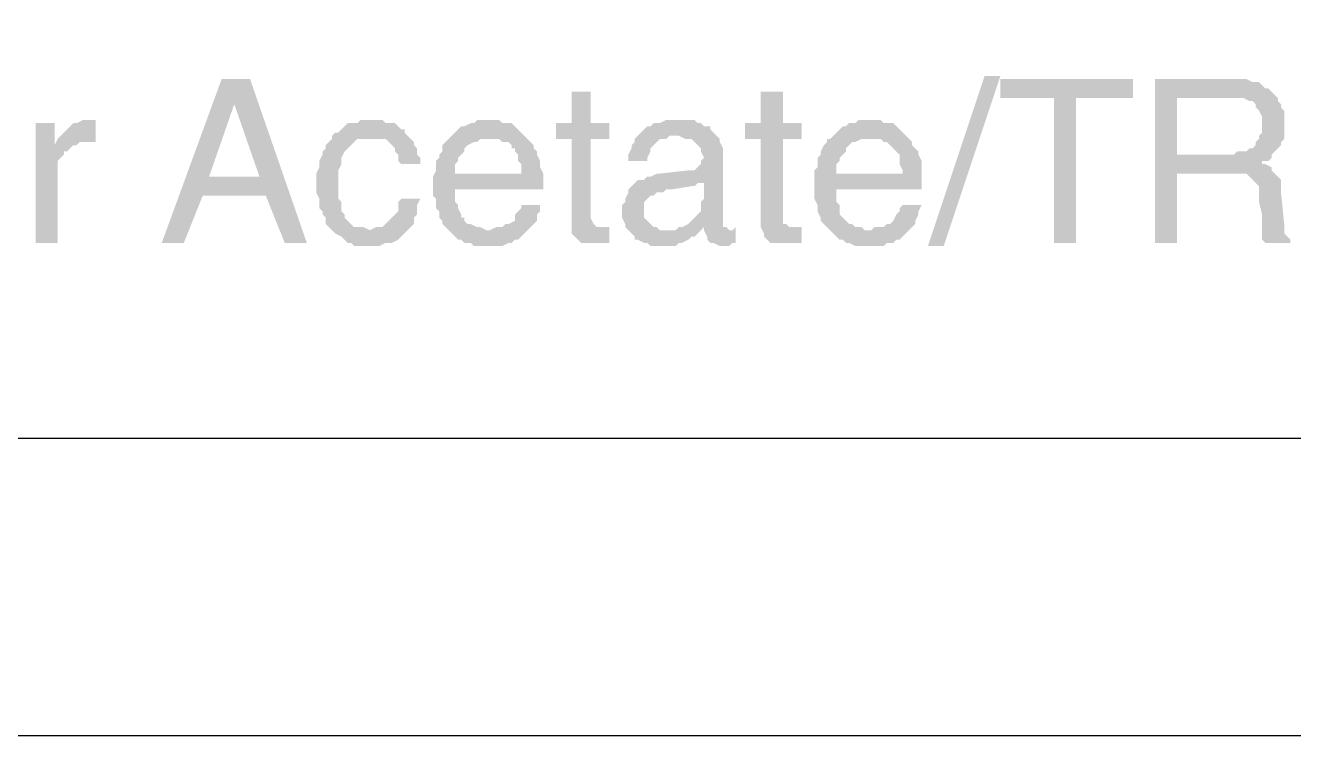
# Model space of a CAD drawing. Header units: millimetres. Extents: x 1233 to 2351, y 1180 to 1535.
# Drawn here: x 1812.15 to 1830.31, y 1237.93 to 1248.1 of the extents above; entities that cross this region are included whole.
import ezdxf

# ---------------------------------------------------------------- set-up
doc = ezdxf.new("R2010")
doc.units = ezdxf.units.MM

msp = doc.modelspace()

# ---------------------------------------------------------------- hatches: boundary and pattern name
at = {"transparency": 33554559}
for points in [[(1815.36995, 1247.3312), (1814.96376, 1247.3312), (1814.10625, 1244.98432), (1814.42217, 1244.98432), (1814.69297, 1245.66131), (1815.59561, 1245.66131), (1814.78323, 1245.9321), (1815.14429, 1246.97014)], [(1815.36995, 1247.3312), (1815.14429, 1246.97014), (1815.50535, 1245.9321), (1814.78323, 1245.9321), (1815.59561, 1245.66131), (1815.8664, 1244.98432), (1816.18233, 1244.98432)], [(1826.11141, 1247.37633), (1825.29903, 1244.93919), (1825.07337, 1244.93919), (1825.88575, 1247.37633)], [(1828.00696, 1247.3312), (1826.11141, 1247.3312), (1826.11141, 1247.0604), (1826.87865, 1247.0604), (1826.87865, 1244.98432), (1827.19458, 1244.98432), (1827.19458, 1247.0604), (1828.00696, 1247.0604), (1828.00696, 1247.1958)], [(1829.40605, 1247.3312), (1828.32288, 1247.3312), (1828.32288, 1244.98432), (1828.63881, 1244.98432), (1828.63881, 1245.97723), (1829.40605, 1245.97723), (1829.99277, 1246.02236), (1829.99277, 1246.06749), (1829.90251, 1246.11263), (1829.85738, 1246.11263), (1829.85738, 1246.15776), (1829.94764, 1246.15776), (1829.99277, 1246.20289), (1829.99277, 1246.24802), (1828.63881, 1246.24802), (1828.63881, 1247.0604), (1830.08304, 1247.0604), (1830.03791, 1247.10553), (1829.99277, 1247.15067), (1829.94764, 1247.1958), (1829.90251, 1247.1958), (1829.85738, 1247.24093), (1829.81224, 1247.28606), (1829.72198, 1247.28606), (1829.63172, 1247.3312), (1829.49632, 1247.3312)], [(1820.24422, 1247.15067), (1819.97343, 1247.15067), (1819.97343, 1246.69935), (1819.74777, 1246.69935), (1819.74777, 1246.47368), (1819.97343, 1246.47368), (1819.97343, 1245.11972), (1820.01856, 1245.07459), (1820.0637, 1245.02945), (1820.0637, 1245.02945), (1820.10883, 1244.98432), (1820.51502, 1244.98432), (1820.51502, 1245.20998), (1820.33449, 1245.20998), (1820.28936, 1245.25512), (1820.28936, 1245.25512), (1820.24422, 1245.34538), (1820.24422, 1246.47368), (1820.51502, 1246.47368), (1820.51502, 1246.69935), (1820.24422, 1246.69935)], [(1822.99729, 1247.15067), (1822.68136, 1247.15067), (1822.68136, 1246.69935), (1822.4557, 1246.69935), (1822.4557, 1246.47368), (1822.68136, 1246.47368), (1822.68136, 1245.20998), (1822.72649, 1245.11972), (1822.72649, 1245.07459), (1822.77163, 1245.02945), (1822.77163, 1245.02945), (1822.81676, 1244.98432), (1823.26808, 1244.98432), (1823.26808, 1245.20998), (1823.08755, 1245.20998), (1823.04242, 1245.25512), (1822.99729, 1245.25512), (1822.99729, 1246.47368), (1823.26808, 1246.47368), (1823.26808, 1246.69935), (1822.99729, 1246.69935)], [(1830.08304, 1247.0604), (1829.40605, 1247.0604), (1829.58658, 1247.0604), (1829.67685, 1247.01527), (1829.72198, 1247.01527), (1829.76711, 1246.97014), (1829.76711, 1246.92501), (1829.81224, 1246.87987), (1829.85738, 1246.78961), (1829.85738, 1246.65421), (1829.85738, 1246.56395), (1829.81224, 1246.51882), (1829.81224, 1246.47368), (1829.76711, 1246.42855), (1829.76711, 1246.38342), (1829.72198, 1246.33829), (1829.67685, 1246.33829), (1829.63172, 1246.29316), (1829.49632, 1246.29316), (1829.45119, 1246.24802), (1828.63881, 1246.24802), (1829.99277, 1246.24802), (1830.03791, 1246.29316), (1830.08304, 1246.33829), (1830.12817, 1246.38342), (1830.12817, 1246.42855), (1830.1733, 1246.47368), (1830.1733, 1246.87987), (1830.12817, 1246.92501), (1830.12817, 1246.97014), (1830.08304, 1247.01527)], [(1812.57175, 1246.69935), (1812.30096, 1246.69935), (1812.30096, 1244.98432), (1812.61689, 1244.98432), (1812.61689, 1246.15776), (1812.66202, 1246.20289), (1812.70715, 1246.24802), (1812.70715, 1246.29316), (1812.75228, 1246.29316), (1812.79742, 1246.33829), (1812.84255, 1246.38342), (1812.57175, 1246.38342)], [(1813.06821, 1246.74448), (1812.97794, 1246.74448), (1812.88768, 1246.69935), (1812.84255, 1246.69935), (1812.79742, 1246.65421), (1812.75228, 1246.60908), (1812.70715, 1246.56395), (1812.66202, 1246.51882), (1812.66202, 1246.51882), (1812.61689, 1246.47368), (1813.06821, 1246.42855), (1813.15847, 1246.42855), (1813.15847, 1246.74448), (1813.11334, 1246.74448)], [(1817.08497, 1246.74448), (1816.94958, 1246.74448), (1816.90444, 1246.69935), (1816.76905, 1246.69935), (1816.72391, 1246.65421), (1816.67878, 1246.60908), (1816.63365, 1246.56395), (1816.58852, 1246.56395), (1816.54339, 1246.51882), (1816.54339, 1246.47368), (1817.31063, 1246.47368), (1817.35576, 1246.42855), (1817.4009, 1246.38342), (1817.44603, 1246.33829), (1817.44603, 1246.29316), (1817.49116, 1246.24802), (1817.49116, 1246.15776), (1817.53629, 1246.11263), (1817.80709, 1246.11263), (1817.80709, 1246.20289), (1817.76195, 1246.24802), (1817.76195, 1246.33829), (1817.71682, 1246.38342), (1817.71682, 1246.42855), (1817.67169, 1246.47368), (1817.62656, 1246.51882), (1817.58143, 1246.56395), (1817.58143, 1246.60908), (1817.53629, 1246.60908), (1817.49116, 1246.65421), (1817.44603, 1246.69935), (1817.31063, 1246.69935), (1817.2655, 1246.74448), (1817.17524, 1246.74448)], [(1818.79999, 1246.74448), (1818.61947, 1246.74448), (1818.57433, 1246.69935), (1818.5292, 1246.69935), (1818.43894, 1246.65421), (1818.3938, 1246.65421), (1818.34867, 1246.60908), (1818.30354, 1246.56395), (1818.25841, 1246.51882), (1818.21328, 1246.47368), (1818.93539, 1246.47368), (1818.98052, 1246.42855), (1819.07079, 1246.42855), (1819.11592, 1246.38342), (1819.11592, 1246.33829), (1819.16105, 1246.33829), (1819.16105, 1246.29316), (1819.20618, 1246.24802), (1819.20618, 1246.15776), (1819.25132, 1246.11263), (1819.25132, 1245.97723), (1818.30354, 1245.97723), (1817.98762, 1245.9321), (1817.98762, 1245.66131), (1818.03275, 1245.61617), (1818.03275, 1245.48078), (1818.07788, 1245.43564), (1818.07788, 1245.34538), (1818.12301, 1245.30025), (1818.12301, 1245.25512), (1818.16814, 1245.20998), (1818.21328, 1245.16485), (1818.21328, 1245.16485), (1818.25841, 1245.11972), (1818.30354, 1245.07459), (1818.34867, 1245.02945), (1818.3938, 1245.02945), (1818.43894, 1244.98432), (1818.5292, 1244.98432), (1818.57433, 1244.93919), (1818.98052, 1244.93919), (1819.07079, 1244.98432), (1819.11592, 1244.98432), (1819.16105, 1245.02945), (1819.20618, 1245.02945), (1819.25132, 1245.07459), (1819.29645, 1245.11972), (1819.34158, 1245.16485), (1818.75486, 1245.16485), (1818.6646, 1245.20998), (1818.61947, 1245.20998), (1818.5292, 1245.25512), (1818.48407, 1245.25512), (1818.43894, 1245.30025), (1818.43894, 1245.34538), (1818.3938, 1245.34538), (1818.3938, 1245.39051), (1818.34867, 1245.48078), (1818.34867, 1245.52591), (1818.30354, 1245.57104), (1818.30354, 1245.75157), (1819.56724, 1245.75157), (1819.56724, 1245.97723), (1819.52211, 1246.06749), (1819.52211, 1246.15776), (1819.47698, 1246.24802), (1819.47698, 1246.29316), (1819.43184, 1246.33829), (1819.43184, 1246.38342), (1819.38671, 1246.42855), (1819.34158, 1246.47368), (1819.29645, 1246.51882), (1819.25132, 1246.56395), (1819.20618, 1246.60908), (1819.16105, 1246.65421), (1819.11592, 1246.69935), (1818.98052, 1246.69935), (1818.93539, 1246.74448), (1818.89026, 1246.74448)], [(1821.50792, 1246.74448), (1821.3274, 1246.74448), (1821.23713, 1246.69935), (1821.14687, 1246.69935), (1821.10174, 1246.65421), (1821.0566, 1246.65421), (1821.01147, 1246.60908), (1820.96634, 1246.56395), (1820.92121, 1246.51882), (1820.87607, 1246.47368), (1820.87607, 1246.42855), (1820.83094, 1246.38342), (1820.83094, 1246.33829), (1820.78581, 1246.24802), (1820.78581, 1246.15776), (1821.0566, 1246.15776), (1821.0566, 1246.20289), (1821.10174, 1246.29316), (1821.10174, 1246.33829), (1821.14687, 1246.38342), (1821.192, 1246.42855), (1821.192, 1246.42855), (1821.23713, 1246.47368), (1821.3274, 1246.47368), (1821.37253, 1246.51882), (1822.04951, 1246.51882), (1822.00438, 1246.56395), (1821.95925, 1246.60908), (1821.95925, 1246.65421), (1821.86898, 1246.65421), (1821.82385, 1246.69935), (1821.77872, 1246.69935), (1821.73359, 1246.74448), (1821.59819, 1246.74448)], [(1824.26099, 1246.74448), (1824.08046, 1246.74448), (1824.03533, 1246.69935), (1823.94506, 1246.69935), (1823.89993, 1246.65421), (1823.8548, 1246.65421), (1823.80967, 1246.60908), (1823.76453, 1246.56395), (1823.7194, 1246.51882), (1823.67427, 1246.47368), (1824.39638, 1246.47368), (1824.44152, 1246.42855), (1824.48665, 1246.42855), (1824.53178, 1246.38342), (1824.57691, 1246.33829), (1824.57691, 1246.33829), (1824.62204, 1246.29316), (1824.66718, 1246.24802), (1824.66718, 1246.11263), (1824.71231, 1246.02236), (1824.71231, 1245.97723), (1823.76453, 1245.97723), (1823.44861, 1245.9321), (1823.44861, 1245.61617), (1823.49374, 1245.52591), (1823.49374, 1245.43564), (1823.53887, 1245.34538), (1823.53887, 1245.30025), (1823.584, 1245.25512), (1823.62914, 1245.20998), (1823.67427, 1245.16485), (1823.67427, 1245.16485), (1823.7194, 1245.11972), (1823.76453, 1245.07459), (1823.80967, 1245.02945), (1823.8548, 1245.02945), (1823.89993, 1244.98432), (1823.94506, 1244.98432), (1824.03533, 1244.93919), (1824.44152, 1244.93919), (1824.48665, 1244.98432), (1824.57691, 1244.98432), (1824.62204, 1245.02945), (1824.66718, 1245.02945), (1824.71231, 1245.07459), (1824.75744, 1245.11972), (1824.80257, 1245.16485), (1824.17072, 1245.16485), (1824.12559, 1245.20998), (1824.03533, 1245.20998), (1823.99019, 1245.25512), (1823.94506, 1245.25512), (1823.89993, 1245.30025), (1823.8548, 1245.34538), (1823.8548, 1245.34538), (1823.80967, 1245.39051), (1823.80967, 1245.52591), (1823.76453, 1245.57104), (1823.76453, 1245.75157), (1824.9831, 1245.75157), (1824.9831, 1246.15776), (1824.93797, 1246.24802), (1824.93797, 1246.29316), (1824.89284, 1246.33829), (1824.84771, 1246.38342), (1824.84771, 1246.42855), (1824.80257, 1246.47368), (1824.75744, 1246.51882), (1824.71231, 1246.56395), (1824.66718, 1246.60908), (1824.62204, 1246.65421), (1824.57691, 1246.69935), (1824.44152, 1246.69935), (1824.39638, 1246.74448), (1824.30612, 1246.74448)], [(1822.04951, 1246.51882), (1821.46279, 1246.51882), (1821.50792, 1246.51882), (1821.59819, 1246.47368), (1821.68845, 1246.47368), (1821.73359, 1246.42855), (1821.77872, 1246.38342), (1821.82385, 1246.33829), (1821.82385, 1246.29316), (1821.86898, 1246.20289), (1821.86898, 1246.20289), (1821.82385, 1246.15776), (1821.82385, 1246.11263), (1821.77872, 1246.06749), (1821.73359, 1246.02236), (1821.64332, 1246.02236), (1821.23713, 1245.97723), (1821.192, 1245.97723), (1821.10174, 1245.9321), (1821.0566, 1245.9321), (1821.01147, 1245.88697), (1820.92121, 1245.88697), (1821.86898, 1245.84183), (1821.86898, 1245.61617), (1821.82385, 1245.57104), (1821.82385, 1245.43564), (1821.77872, 1245.39051), (1821.73359, 1245.34538), (1821.68845, 1245.30025), (1821.68845, 1245.30025), (1821.64332, 1245.25512), (1821.55306, 1245.20998), (1821.50792, 1245.20998), (1821.46279, 1245.16485), (1820.78581, 1245.16485), (1820.83094, 1245.11972), (1820.87607, 1245.07459), (1820.87607, 1245.02945), (1820.92121, 1245.02945), (1821.01147, 1244.98432), (1821.0566, 1244.98432), (1821.10174, 1244.93919), (1821.46279, 1244.93919), (1821.50792, 1244.98432), (1821.55306, 1244.98432), (1821.64332, 1245.02945), (1821.68845, 1245.07459), (1821.73359, 1245.07459), (1821.77872, 1245.11972), (1821.82385, 1245.16485), (1821.86898, 1245.20998), (1822.18491, 1245.20998), (1822.13978, 1245.20998), (1822.13978, 1246.33829), (1822.09464, 1246.42855), (1822.09464, 1246.47368)], [(1812.61689, 1246.47368), (1812.57175, 1246.38342), (1812.88768, 1246.38342), (1812.93281, 1246.42855), (1813.06821, 1246.42855)], [(1816.54339, 1246.47368), (1816.49825, 1246.42855), (1816.45312, 1246.38342), (1816.45312, 1246.33829), (1816.40799, 1246.29316), (1816.40799, 1246.24802), (1816.36286, 1246.15776), (1816.36286, 1246.06749), (1816.31772, 1245.97723), (1816.31772, 1245.70644), (1816.36286, 1245.61617), (1816.36286, 1245.48078), (1816.40799, 1245.43564), (1816.40799, 1245.39051), (1816.45312, 1245.34538), (1816.45312, 1245.25512), (1816.49825, 1245.20998), (1816.54339, 1245.16485), (1817.08497, 1245.16485), (1816.99471, 1245.20998), (1816.85931, 1245.20998), (1816.81418, 1245.25512), (1816.76905, 1245.30025), (1816.72391, 1245.34538), (1816.72391, 1245.39051), (1816.67878, 1245.43564), (1816.67878, 1245.57104), (1816.63365, 1245.61617), (1816.63365, 1246.02236), (1816.67878, 1246.11263), (1816.67878, 1246.20289), (1816.72391, 1246.29316), (1816.76905, 1246.33829), (1816.76905, 1246.33829), (1816.81418, 1246.38342), (1816.85931, 1246.42855), (1816.90444, 1246.47368), (1817.08497, 1246.47368)], [(1818.21328, 1246.47368), (1818.21328, 1246.47368), (1818.16814, 1246.42855), (1818.12301, 1246.38342), (1818.12301, 1246.29316), (1818.07788, 1246.24802), (1818.07788, 1246.20289), (1818.03275, 1246.15776), (1818.03275, 1246.02236), (1817.98762, 1245.9321), (1818.30354, 1245.97723), (1818.30354, 1246.11263), (1818.34867, 1246.15776), (1818.34867, 1246.20289), (1818.3938, 1246.24802), (1818.43894, 1246.29316), (1818.43894, 1246.33829), (1818.48407, 1246.38342), (1818.57433, 1246.42855), (1818.61947, 1246.42855), (1818.6646, 1246.47368), (1818.79999, 1246.47368)], [(1823.67427, 1246.47368), (1823.62914, 1246.47368), (1823.62914, 1246.42855), (1823.584, 1246.38342), (1823.53887, 1246.29316), (1823.53887, 1246.24802), (1823.49374, 1246.20289), (1823.49374, 1246.06749), (1823.44861, 1246.02236), (1823.44861, 1245.9321), (1823.76453, 1245.97723), (1823.76453, 1246.11263), (1823.80967, 1246.15776), (1823.80967, 1246.20289), (1823.8548, 1246.24802), (1823.89993, 1246.29316), (1823.89993, 1246.33829), (1823.94506, 1246.38342), (1823.99019, 1246.42855), (1824.03533, 1246.42855), (1824.12559, 1246.47368), (1824.26099, 1246.47368)], [(1829.99277, 1246.02236), (1829.40605, 1245.97723), (1829.63172, 1245.97723), (1829.67685, 1245.9321), (1829.72198, 1245.88697), (1829.72198, 1245.88697), (1829.76711, 1245.84183), (1829.81224, 1245.7967), (1829.81224, 1245.57104), (1829.85738, 1245.39051), (1829.85738, 1245.11972), (1829.85738, 1245.02945), (1829.90251, 1244.98432), (1830.26357, 1244.98432), (1830.26357, 1245.02945), (1830.21843, 1245.07459), (1830.1733, 1245.11972), (1830.1733, 1245.25512), (1830.12817, 1245.70644), (1830.12817, 1245.88697), (1830.08304, 1245.9321), (1830.03791, 1245.97723)], [(1820.92121, 1245.88697), (1820.87607, 1245.84183), (1820.83094, 1245.7967), (1820.83094, 1245.7967), (1820.78581, 1245.75157), (1820.78581, 1245.70644), (1820.74068, 1245.61617), (1820.74068, 1245.57104), (1820.69555, 1245.52591), (1820.69555, 1245.34538), (1820.74068, 1245.25512), (1820.74068, 1245.20998), (1820.78581, 1245.16485), (1821.3274, 1245.16485), (1821.23713, 1245.16485), (1821.192, 1245.20998), (1821.14687, 1245.20998), (1821.10174, 1245.25512), (1821.0566, 1245.30025), (1821.01147, 1245.34538), (1821.01147, 1245.48078), (1821.01147, 1245.57104), (1821.0566, 1245.61617), (1821.10174, 1245.66131), (1821.14687, 1245.66131), (1821.192, 1245.70644), (1821.28226, 1245.70644), (1821.3274, 1245.75157), (1821.41766, 1245.75157), (1821.68845, 1245.7967), (1821.73359, 1245.7967), (1821.77872, 1245.84183), (1821.86898, 1245.84183)], [(1817.80709, 1245.61617), (1817.53629, 1245.61617), (1817.49116, 1245.57104), (1817.49116, 1245.43564), (1817.44603, 1245.39051), (1817.4009, 1245.34538), (1817.35576, 1245.30025), (1817.31063, 1245.25512), (1817.2655, 1245.20998), (1817.17524, 1245.20998), (1817.08497, 1245.16485), (1816.54339, 1245.16485), (1816.58852, 1245.11972), (1816.67878, 1245.07459), (1816.72391, 1245.02945), (1816.76905, 1244.98432), (1816.81418, 1244.98432), (1816.85931, 1244.93919), (1817.22037, 1244.93919), (1817.31063, 1244.98432), (1817.4009, 1244.98432), (1817.49116, 1245.02945), (1817.53629, 1245.07459), (1817.58143, 1245.11972), (1817.58143, 1245.11972), (1817.62656, 1245.16485), (1817.67169, 1245.20998), (1817.71682, 1245.25512), (1817.71682, 1245.34538), (1817.76195, 1245.39051), (1817.76195, 1245.52591)], [(1819.52211, 1245.52591), (1819.25132, 1245.52591), (1819.25132, 1245.48078), (1819.20618, 1245.43564), (1819.16105, 1245.39051), (1819.16105, 1245.30025), (1819.07079, 1245.25512), (1819.02566, 1245.25512), (1818.98052, 1245.20998), (1818.89026, 1245.20998), (1818.79999, 1245.16485), (1819.34158, 1245.16485), (1819.38671, 1245.20998), (1819.43184, 1245.25512), (1819.47698, 1245.30025), (1819.47698, 1245.39051), (1819.52211, 1245.43564)], [(1824.9831, 1245.52591), (1824.71231, 1245.52591), (1824.66718, 1245.48078), (1824.66718, 1245.43564), (1824.62204, 1245.39051), (1824.57691, 1245.30025), (1824.53178, 1245.25512), (1824.48665, 1245.25512), (1824.44152, 1245.20998), (1824.30612, 1245.20998), (1824.26099, 1245.16485), (1824.80257, 1245.16485), (1824.84771, 1245.20998), (1824.89284, 1245.25512), (1824.89284, 1245.30025), (1824.93797, 1245.39051), (1824.93797, 1245.43564)], [(1822.3203, 1245.20998), (1822.27517, 1245.16485), (1821.86898, 1245.16485), (1821.91411, 1245.07459), (1821.91411, 1245.02945), (1821.91411, 1245.02945), (1821.95925, 1244.98432), (1822.00438, 1244.98432), (1822.09464, 1244.93919), (1822.23004, 1244.93919), (1822.27517, 1244.98432), (1822.3203, 1244.98432)], [(1822.18491, 1245.20998), (1821.86898, 1245.20998), (1821.86898, 1245.16485), (1822.23004, 1245.16485)]]:
    msp.add_hatch(color=256, dxfattribs=at).paths.add_polyline_path(points)

# ---------------------------------------------------------------- linework, layer by layer
msp.add_line((1484.66819, 1242.18613), (1893.92369, 1242.18613))
msp.add_lwpolyline([(1897.96173, 1237.92707), (1897.96173, 1534.92707), (1477.96174, 1534.92707), (1477.96174, 1237.92707)], close=True)

doc.saveas('drawing.dxf')
